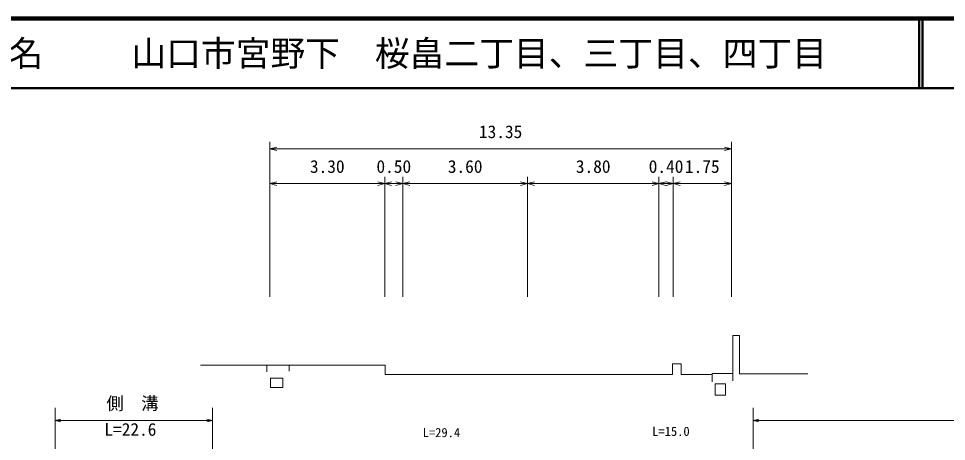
# Model space of a CAD drawing. Units: millimetres, scale not verified. Extents: x 40000 to 680000, y 20000 to 380000.
# Drawn here: x 379308 to 512682, y 319210 to 380000 of the extents above; entities that cross this region are included whole.
import ezdxf
from ezdxf.enums import TextEntityAlignment as Align

# ---------------------------------------------------------------- set-up
doc = ezdxf.new("R2010")
doc.units = ezdxf.units.MM
doc.header["$LTSCALE"] = 1000
for name, color, linetype, lineweight in [('M-BGD', 7, 'Continuous', 13), ('M-STR-HTXT', 7, 'Continuous', 13), ('M-TTL', 2, 'Continuous', 140), ('M-TTL-LINE', 7, 'Continuous', 50)]:
    doc.layers.add(name, color=color, linetype=linetype, lineweight=lineweight)
doc.layers.add('M-TTL-TXT', color=7, linetype='Continuous')
doc.styles.add('ＭＳ ゴシック', font='')
doc.styles.get('ＭＳ ゴシック').set_extended_font_data('MS Gothic')

msp = doc.modelspace()

# ---------------------------------------------------------------- linework, layer by layer
at = {"layer": 'M-BGD'}
for p, q in [((415428, 339981), (415428, 362266)), ((415428, 361266), (416428, 361516)), ((481775, 361266), (480775, 361516)), ((481775, 339981), (481775, 362266)), ((415428, 361266), (481775, 361266)), ((415428, 361266), (416428, 361016)), ((481775, 361266), (480775, 361016)), ((415428, 356266), (416428, 356516)), ((415428, 356266), (431937, 356266)), ((415428, 356266), (416428, 356016)), ((431937, 356266), (430937, 356516)), ((431937, 356266), (430937, 356016)), ((431937, 339981), (431937, 357266)), ((431937, 356266), (432937, 356516)), ((431937, 356266), (434554, 356266)), ((431937, 356266), (432937, 356016)), ((434554, 356266), (433554, 356516)), ((434554, 356266), (433554, 356016)), ((434554, 339981), (434554, 357266)), ((434554, 356266), (435554, 356516)), ((434554, 356266), (452451, 356266)), ((434554, 356266), (435554, 356016)), ((452451, 356266), (451451, 356516)), ((452451, 356266), (451451, 356016)), ((452451, 339981), (452451, 357266)), ((452451, 356266), (453451, 356516)), ((452451, 356266), (471361, 356266)), ((452451, 356266), (453451, 356016)), ((471361, 356266), (470361, 356516)), ((471361, 356266), (470361, 356016)), ((471361, 339981), (471361, 357266)), ((471361, 356266), (472361, 356516)), ((471361, 356266), (473393, 356266)), ((471361, 356266), (472361, 356016)), ((473393, 356266), (472393, 356516)), ((473393, 356266), (472393, 356016)), ((473393, 339981), (473393, 357266)), ((473393, 356266), (474393, 356516)), ((473393, 356266), (481775, 356266)), ((473393, 356266), (474393, 356016)), ((481775, 356266), (480775, 356516)), ((481775, 356266), (480775, 356016)), ((415000, 330198), (415000, 329222)), ((418209, 330198), (418209, 329326)), ((479000, 328853), (479000, 327773)), ((481980, 328974), (481980, 327918))]:
    msp.add_line(p, q, dxfattribs=at)
msp.add_lwpolyline([(405470, 330198), (431987, 330198), (431987, 328844), (473310, 328844), (473310, 330372), (474549, 330372), (474549, 328853), (479000, 328853), (479000, 328974), (481980, 328974), (481980, 334455), (482918, 334455), (482918, 328937), (492741, 328937)], dxfattribs=at)
for points in [[(415499, 328308), (417275, 328308), (417275, 326948), (415499, 326948)], [(479462, 327503), (480947, 327503), (480947, 325841), (479462, 325841)]]:
    msp.add_lwpolyline(points, close=True, dxfattribs=at)
at = {"layer": 'M-STR-HTXT'}
for p, q in [((384581, 324061), (384581, 309048)), ((407182, 324061), (407182, 309048)), ((484907, 324061), (484907, 309048)), ((384581, 322222), (385381, 322422)), ((384581, 322222), (407182, 322222)), ((384581, 322222), (385381, 322022)), ((407182, 322222), (406382, 322422)), ((407182, 322222), (406382, 322022)), ((484907, 322222), (485707, 322422)), ((484907, 322222), (564622, 322222)), ((484907, 322222), (485707, 322022))]:
    msp.add_line(p, q, dxfattribs=at)
at = {"layer": 'M-TTL'}
msp.add_line((680000, 380000), (40000, 380000), dxfattribs=at)
at = {"layer": 'M-TTL-LINE'}
for p, q in [((508747, 380000), (508747, 370000)), ((509247, 380000), (509247, 370000)), ((40000, 370000), (680000, 370000))]:
    msp.add_line(p, q, dxfattribs=at)

# ---------------------------------------------------------------- texts
at = {"layer": 'M-BGD', "style": 'ＭＳ ゴシック'}
for s, p in [('13.35', (448601, 362266)), ('3.30', (423682, 357266)), ('0.50', (433246, 357266)), ('3.60', (443503, 357266)), ('3.80', (461906, 357266)), ('0.40', (472377, 357266)), ('1.75', (477584, 357266))]:
    msp.add_text(s, height=1833, dxfattribs=at).set_placement(p, align=Align.BOTTOM_CENTER)
at = {"layer": 'M-STR-HTXT', "style": 'ＭＳ ゴシック'}
for s, height, p in [('側\u3000溝', 1833, (395681, 323210)), ('L=22.6', 1833, (395379, 319477)), ('L=29.4', 1320, (440090, 319432)), ('L=15.0', 1320, (473077, 319607))]:
    msp.add_text(s, height=height, dxfattribs=at).set_placement(p, align=Align.BOTTOM_CENTER)
at = {"layer": 'M-TTL-TXT', "style": 'ＭＳ ゴシック'}
for s, p in [('地 名', (370380, 375000)), ('山口市宮野下\u3000桜畠二丁目、三丁目、四丁目', (395513, 375000))]:
    msp.add_text(s, height=3666, dxfattribs=at).set_placement(p, align=Align.MIDDLE_LEFT)

doc.saveas('drawing.dxf')
